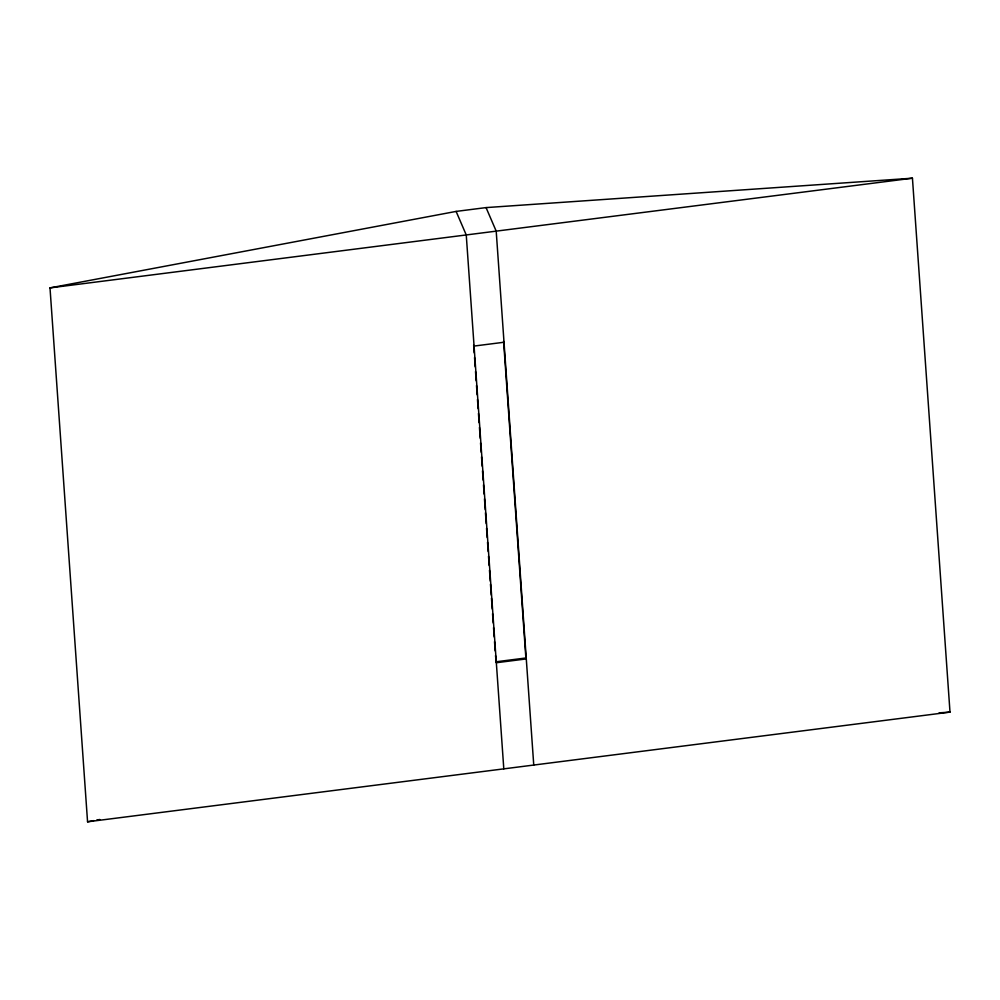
<?xml version="1.0" encoding="UTF-8"?>
<svg xmlns="http://www.w3.org/2000/svg" width="1000" height="1000" viewBox="0 0 1000 1000"><rect width="100%" height="100%" fill="white"/><g stroke="black" fill="none" stroke-linecap="round" stroke-linejoin="round"><path stroke-width="1.5" d="M50 287.887L456.112 211.412L486.062 207.6L912.438 178.2L950 712.113L87.562 821.8L50 287.887L912.438 178.2M87.562 821.8L93.688 820.638M96.75 820.062L99.812 819.488M495.938 661.8L525.875 657.987L526.287 658.925L496.337 662.738L495.5 655.588M939.112 712.862L950 712.113M486.062 207.6L496.2 231.137L533.75 765.05M456.112 211.412L466.25 234.95L503.8 768.863M525.875 657.987L503.6 341.312L504.012 342.25L474.062 346.062L473.663 345.112L474.2 352.875M474.538 357.537L475.188 366.85M475.513 371.5L476.175 380.825M476.5 385.475L477.15 394.787M477.475 399.45L478.137 408.762M478.462 413.413L479.113 422.738M479.45 427.388L480.213 438.25M480.538 442.912L481.188 452.225M481.525 456.887L482.175 466.2M482.5 470.85L483.162 480.175M483.488 484.825L484.137 494.137M484.475 498.8L485.238 509.663M485.45 512.762L486.213 523.638M486.55 528.288L487.2 537.6M487.525 542.263L488.188 551.575M488.512 556.237L489.162 565.55M489.487 570.2L490.262 581.075M490.475 584.175L491.238 595.037M491.463 598.15L492.225 609.012M492.55 613.675L493.2 622.987M493.537 627.638L494.188 636.962M494.513 641.612L495.175 650.925"/></g></svg>
